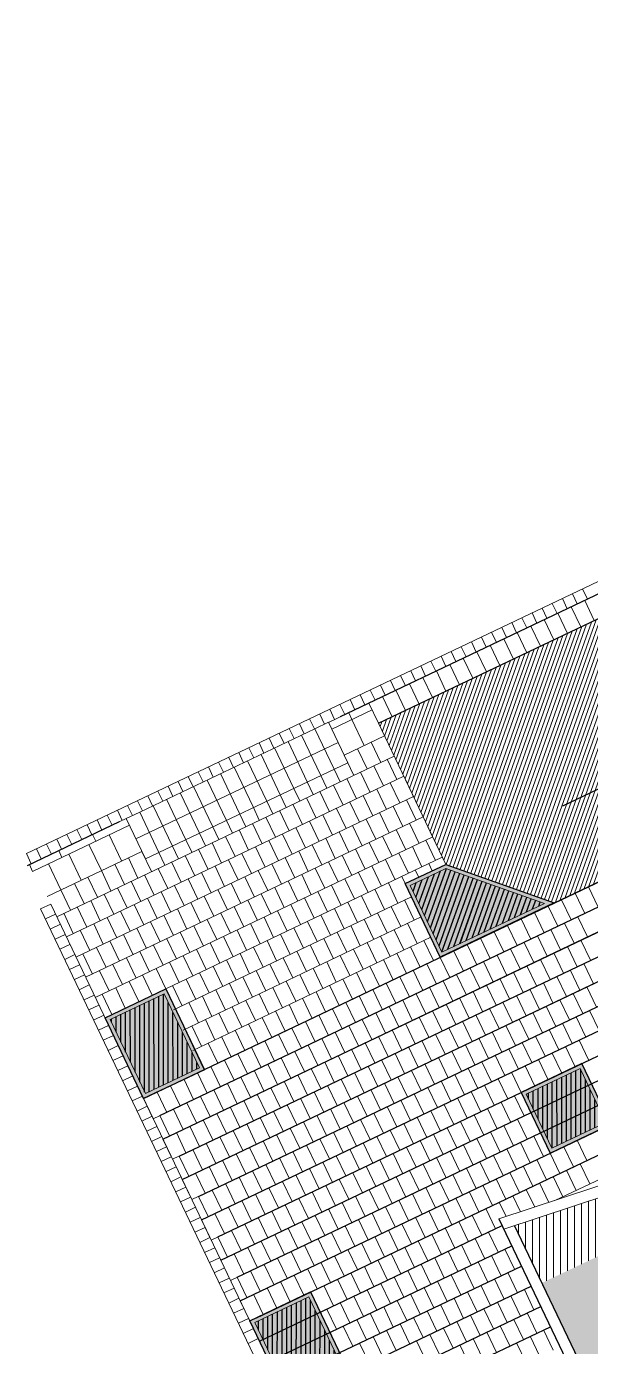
# Model space of a CAD drawing. Header units: metres. Extents: x 679599 to 680028, y 2748524 to 2748840.
# Drawn here: x 679599.3 to 679614.41, y 2748655.3 to 2748690.66 of the extents above; entities that cross this region are included whole.
import ezdxf

# ---------------------------------------------------------------- set-up
doc = ezdxf.new("R2010")
doc.units = ezdxf.units.M
doc.header["$LTSCALE"] = 5
doc.layers.add('00-AUX', color=2, linetype='Continuous', plot=False)
doc.layers.add('00-AUX Tree Pit', color=2, linetype='Continuous', plot=False)
for name, color, linetype, lineweight, plot in [('02-L-B-Barrier Curb', 210, 'Continuous', 5, False), ('02-L-B-Channel', 140, 'Continuous', 5, False), ('02-L-B-Curb', 11, 'Continuous', 5, False)]:
    doc.layers.add(name, color=color, linetype=linetype, lineweight=lineweight, plot=plot)
for name, color, linetype, lineweight in [('02-L-B-Flat Bar', 181, 'Continuous', 5), ('02-L-Joints-B-Barrier Curb', 5, 'Continuous', 5), ('04-BK-Tree Pit', 6, 'Continuous', 5)]:
    doc.layers.add(name, color=color, linetype=linetype, lineweight=lineweight)
for name, color, linetype, lineweight, true_color in [('02-L-Joints-Paviment_07_Precast Concrete Blocks 60X40', 7, 'Continuous', 5, 0x999999), ('03-TR-Pavement_01_Compacted Ground', 7, 'Continuous', 5, 0x5a4f30), ('03-TR-Pavement_06_Concrete Slab in situ', 7, 'Continuous', 9, 0xf7f7f7), ('03-TR-Pavement_07_Precast Concrete Blocks 20X10', 7, 'Continuous', 5, 0x999999), ('03-TR-Pavement_07_Precast Concrete Blocks 60X40', 7, 'Continuous', 5, 0x999999)]:
    doc.layers.add(name, color=color, linetype=linetype, lineweight=lineweight, true_color=true_color)
doc.layers.add('03-TR-Tree Pit_Green', color=46, linetype='Continuous')
doc.layers.add('03-TR-Tree Pit_White', color=7, linetype='Continuous', true_color=0xfcfcfc)

# ---------------------------------------------------------------- blocks, each defined once
blk = doc.blocks.new('*U5')
at = {"layer": '02-L-B-Channel'}
blk.add_lwpolyline([(0, 0), (0, -0.3)], dxfattribs=at)
blk = doc.blocks.new('*U6')
at = {"layer": '02-L-B-Channel', "color": 0, "linetype": 'ByBlock', "lineweight": -2, "transparency": 16777216, "rotation": 25.44812428929673}
for p in [(679613.929, 2748675.465), (679614.2, 2748675.594), (679613.387, 2748675.208), (679613.658, 2748675.336), (679612.575, 2748674.821), (679612.846, 2748674.95), (679613.117, 2748675.079), (679611.762, 2748674.434), (679612.033, 2748674.563), (679612.304, 2748674.692), (679610.949, 2748674.047), (679611.22, 2748674.176), (679611.491, 2748674.305), (679610.408, 2748673.79), (679610.679, 2748673.918), (679609.595, 2748673.403), (679609.866, 2748673.532), (679610.137, 2748673.661), (679608.782, 2748673.016), (679609.053, 2748673.145), (679609.324, 2748673.274), (679607.97, 2748672.629), (679608.24, 2748672.758), (679608.511, 2748672.887), (679607.428, 2748672.372), (679607.699, 2748672.5), (679606.615, 2748671.985), (679606.886, 2748672.114), (679607.157, 2748672.243), (679605.802, 2748671.598), (679606.073, 2748671.727), (679606.344, 2748671.856), (679604.99, 2748671.211), (679605.261, 2748671.34), (679605.532, 2748671.469), (679604.448, 2748670.954), (679604.719, 2748671.082), (679603.635, 2748670.567), (679603.906, 2748670.696), (679604.177, 2748670.825), (679602.823, 2748670.18), (679603.094, 2748670.309), (679603.364, 2748670.438), (679602.281, 2748669.922), (679602.552, 2748670.051), (679601.468, 2748669.536), (679601.739, 2748669.664), (679602.01, 2748669.793), (679600.655, 2748669.149), (679600.926, 2748669.278), (679601.197, 2748669.407), (679599.843, 2748668.762), (679600.114, 2748668.891), (679600.385, 2748669.02), (679599.301, 2748668.504), (679599.572, 2748668.633)]:
    blk.add_blockref('*U5', p, dxfattribs=at)
blk = doc.blocks.new('*U19')
at = {"layer": '02-L-B-Channel'}
blk.add_lwpolyline([(0, 0), (0.001, 0.3)], dxfattribs=at)
blk = doc.blocks.new('*U20')
at = {"layer": '02-L-B-Curb', "color": 0, "linetype": 'ByBlock', "lineweight": -2, "transparency": 16777216, "rotation": 295.526997418791}
for p in [(679599.68, 2748667.024), (679599.81, 2748666.753), (679599.939, 2748666.482), (679600.068, 2748666.211), (679600.197, 2748665.941), (679600.327, 2748665.67), (679600.456, 2748665.399), (679600.585, 2748665.129), (679600.715, 2748664.858), (679600.844, 2748664.587), (679600.973, 2748664.316), (679601.102, 2748664.046), (679601.232, 2748663.775), (679601.361, 2748663.504), (679601.49, 2748663.234), (679601.619, 2748662.963), (679601.749, 2748662.692), (679601.878, 2748662.421), (679602.007, 2748662.151), (679602.137, 2748661.88), (679602.266, 2748661.609), (679602.395, 2748661.339), (679602.524, 2748661.068), (679602.654, 2748660.797), (679602.783, 2748660.526), (679602.912, 2748660.256), (679603.042, 2748659.985), (679603.171, 2748659.714), (679603.3, 2748659.444), (679603.429, 2748659.173), (679603.559, 2748658.902), (679603.688, 2748658.631), (679603.817, 2748658.361), (679603.947, 2748658.09), (679604.076, 2748657.819), (679604.205, 2748657.549), (679604.334, 2748657.278), (679604.464, 2748657.007), (679604.593, 2748656.736), (679604.722, 2748656.466), (679604.851, 2748656.195), (679604.981, 2748655.924), (679605.11, 2748655.654), (679605.239, 2748655.383)]:
    blk.add_blockref('*U19', p, dxfattribs=at)
blk = doc.blocks.new('Escocell Quadrat')
at = {"layer": '03-TR-Tree Pit_Green'}
h = blk.add_hatch(dxfattribs=at)
h.set_pattern_fill('ANSI31', color=256, scale=0.04, angle=19.5514)
h.set_pattern_definition([(64.551379247, (-1794786.01457, -2189831.7944), (-0.114677314033, 0.0545720958565), [])])
h.paths.add_polyline_path([(-1.159, 0.359), (-2.759, 0.359), (-2.759, -1.241), (-1.159, -1.241)])
at = {"layer": '03-TR-Tree Pit_White'}
h = blk.add_hatch(color=256, dxfattribs=at)
h.dxf.hatch_style = 1
h.paths.add_polyline_path([(-2.859, 0.459), (-1.059, 0.459), (-1.059, -1.341), (-2.859, -1.341)])
at = {"ltscale": 0.3}
blk.add_lwpolyline([(-2.759, -1.241), (-1.159, -1.241), (-1.159, 0.359), (-2.759, 0.359)], close=True, dxfattribs=at)
at = {"layer": '02-L-B-Curb', "ltscale": 0.3}
blk.add_lwpolyline([(-2.859, -1.341), (-1.059, -1.341), (-1.059, 0.459), (-2.859, 0.459)], close=True, dxfattribs=at)
blk = doc.blocks.new('ALCORQUE RECTANGULAR')
at = {"layer": '03-TR-Tree Pit_Green', "ltscale": 0.3}
h = blk.add_hatch(dxfattribs=at)
h.set_pattern_fill('ANSI31', color=256, scale=0.04, angle=-45)
h.set_pattern_definition([(360, (-2068898.16958, 3428624.0145), (3e-17, 0.127), [])])
h.paths.add_polyline_path([(679903.391, 2748647.421), (679902.702, 2748648.869), (679904.689, 2748649.814), (679905.377, 2748648.367)])
at = {"layer": '03-TR-Tree Pit_White'}
h = blk.add_hatch(color=256, dxfattribs=at)
h.dxf.hatch_style = 1
h.paths.add_polyline_path([(679903.344, 2748647.288), (679902.569, 2748648.916), (679904.736, 2748649.947), (679905.511, 2748648.319)])
at = {"layer": '02-L-B-Curb'}
blk.add_lwpolyline([(679903.344, 2748647.288), (679902.569, 2748648.916), (679904.736, 2748649.947), (679905.511, 2748648.319)], close=True, dxfattribs=at)
at = {"layer": '02-L-B-Curb', "color": 6}
blk.add_lwpolyline([(679903.391, 2748647.421), (679902.702, 2748648.868), (679904.689, 2748649.814), (679905.378, 2748648.366)], close=True, dxfattribs=at)
blk = doc.blocks.new('Tree Pit Ford')
at = {"layer": '03-TR-Tree Pit_Green', "ltscale": 0.3}
h = blk.add_hatch(dxfattribs=at)
h.set_pattern_fill('ANSI31', color=256, scale=0.04)
h.paths.add_polyline_path([(-0.045, 1.149), (1.934, -0.83), (-1.104, -0.83), (-1.104, 1.149)])
at = {"layer": '03-TR-Tree Pit_White'}
h = blk.add_hatch(color=256, dxfattribs=at)
h.dxf.hatch_style = 1
h.paths.add_polyline_path([(-0.004, 1.249), (2.175, -0.93), (-1.204, -0.93), (-1.204, 1.249)])
at = {"layer": '02-L-B-Curb'}
blk.add_lwpolyline([(-0.004, 1.249), (2.175, -0.93), (-1.204, -0.93), (-1.204, 1.249)], close=True, dxfattribs=at)
at = {"layer": '02-L-B-Curb', "color": 6}
blk.add_lwpolyline([(-0.045, 1.149), (1.934, -0.83), (-1.104, -0.83), (-1.104, 1.149)], close=True, dxfattribs=at)
blk = doc.blocks.new('*U41')
at = {"layer": '02-L-Joints-Paviment_07_Precast Concrete Blocks 60X40'}
blk.add_lwpolyline([(0, 0), (0, 0.599)], dxfattribs=at)
blk = doc.blocks.new('*U42')
at = {"layer": '02-L-Joints-Paviment_07_Precast Concrete Blocks 60X40', "color": 0, "linetype": 'ByBlock', "lineweight": -2, "transparency": 16777216, "rotation": 25.44810013302484}
for p in [(679614.152, 2748674.575), (679614.513, 2748674.747), (679613.43, 2748674.231), (679613.791, 2748674.403), (679612.707, 2748673.887), (679613.068, 2748674.059), (679611.985, 2748673.543), (679612.346, 2748673.715), (679611.262, 2748673.2), (679611.624, 2748673.372), (679610.54, 2748672.856), (679610.901, 2748673.028), (679609.818, 2748672.512), (679610.179, 2748672.684), (679609.095, 2748672.168), (679609.457, 2748672.34), (679608.734, 2748671.997)]:
    blk.add_blockref('*U41', p, dxfattribs=at)

msp = doc.modelspace()

# ---------------------------------------------------------------- hatches: boundary and pattern name
at = {"layer": '03-TR-Pavement_01_Compacted Ground', "linetype": 'Continuous'}
h = msp.add_hatch(dxfattribs=at)
h.set_pattern_fill('ANSI31', color=256, scale=0.059, angle=45)
h.set_pattern_definition([(90, (652974.11672, 2717198.73223), (-0.187325, 0), [])])
h.paths.add_polyline_path([(679627.965, 2748648.126), (679619.306, 2748644.028), (679624.438, 2748633.281), (679643.219, 2748642.218), (679635.325, 2748666.118), (679612.376, 2748658.539), (679613.109, 2748657.004), (679621.777, 2748661.129)])
h.paths.add_polyline_path([(679643.184, 2748627.108), (679645.247, 2748622.773), (679640.913, 2748620.711), (679638.85, 2748625.045)])
h.paths.add_polyline_path([(679649.344, 2748581.128), (679662.013, 2748585.317), (679645.021, 2748636.762), (679626.168, 2748629.658)])
at = {"layer": '03-TR-Pavement_06_Concrete Slab in situ', "linetype": 'Continuous'}
h = msp.add_hatch(color=256, dxfattribs=at)
h.dxf.hatch_style = 1
h.paths.add_polyline_path([(679621.777, 2748661.129), (679613.109, 2748657.004), (679619.306, 2748644.028), (679627.965, 2748648.126)])
at = {"layer": '03-TR-Pavement_07_Precast Concrete Blocks 20X10'}
h = msp.add_hatch(dxfattribs=at)
h.set_pattern_fill('ANSI31', color=256, scale=0.0315, angle=25.5)
h.set_pattern_definition([(70.5, (0, 0), (-0.094275932128, 0.033384858509), [])])
h.paths.add_polyline_path([(679608.734, 2748671.996), (679610.533, 2748668.217), (679613.436, 2748667.186), (679617.336, 2748669.041), (679618.34, 2748671.868), (679621.167, 2748670.864), (679625.012, 2748672.694), (679626.016, 2748675.521), (679628.843, 2748674.517), (679632.688, 2748676.347), (679633.692, 2748679.174), (679636.52, 2748678.17), (679640.357, 2748679.996), (679641.368, 2748682.826), (679644.195, 2748681.823), (679648.039, 2748683.652), (679649.01, 2748686.385), (679649.043, 2748686.478), (679651.87, 2748685.474), (679655.715, 2748687.304), (679656.718, 2748690.131), (679659.546, 2748689.127), (679663.39, 2748690.957), (679664.394, 2748693.783), (679667.221, 2748692.78), (679671.065, 2748694.609), (679672.035, 2748697.341), (679674.896, 2748696.432), (679678.74, 2748698.261), (679679.745, 2748701.088), (679682.572, 2748700.084), (679686.415, 2748701.913), (679687.445, 2748704.817), (679685.646, 2748708.596)])

# ---------------------------------------------------------------- linework, layer by layer
at = {"layer": '00-AUX'}
for points in [[(679686.263, 2748709.554), (679607.708, 2748672.171)], [(679613.667, 2748669.787), (679687.351, 2748704.85)], [(679608.734, 2748671.997), (679667.374, 2748699.901)], [(679602.439, 2748661.942), (679670.113, 2748694.146)], [(679602.878, 2748661.487), (679670.371, 2748693.604)], [(679602.956, 2748660.859), (679670.63, 2748693.063)], [(679603.396, 2748660.404), (679670.889, 2748692.521)], [(679603.474, 2748659.776), (679671.147, 2748691.98)], [(679603.913, 2748659.321), (679671.406, 2748691.438)], [(679603.991, 2748658.694), (679671.664, 2748690.897)], [(679604.43, 2748658.238), (679671.923, 2748690.356)], [(679604.508, 2748657.611), (679672.181, 2748689.814)], [(679604.947, 2748657.155), (679672.378, 2748689.243)], [(679605.025, 2748656.528), (679672.567, 2748688.669)], [(679605.464, 2748656.072), (679672.757, 2748688.095)], [(679601.784, 2748669.353), (679599.319, 2748668.18)], [(679605.542, 2748655.445), (679612.044, 2748658.539)], [(679605.981, 2748654.99), (679612.302, 2748657.997)], [(679606.059, 2748654.362), (679612.561, 2748657.456)], [(679606.498, 2748653.907), (679612.819, 2748656.915)], [(679606.576, 2748653.279), (679613.078, 2748656.373)], [(679607.015, 2748652.824), (679613.336, 2748655.832)]]:
    msp.add_lwpolyline(points, dxfattribs=at)
at = {"layer": '00-AUX', "ltscale": 0.3}
for points in [[(679635.325, 2748666.118), (679643.219, 2748642.218), (679624.438, 2748633.281), (679612.376, 2748658.539)], [(679611.958, 2748658.717), (679624.296, 2748632.881)]]:
    msp.add_lwpolyline(points, dxfattribs=at)
at = {"layer": '00-AUX Tree Pit', "ltscale": 0.3}
for points in [[(679610.533, 2748668.217), (679613.436, 2748667.186), (679610.385, 2748665.734), (679609.449, 2748667.702)], [(679610.533, 2748668.217), (679613.436, 2748667.186), (679610.385, 2748665.734), (679609.449, 2748667.701)], [(679613.33, 2748660.48), (679614.955, 2748661.253), (679614.182, 2748662.879), (679612.557, 2748662.105)]]:
    msp.add_lwpolyline(points, close=True, dxfattribs=at)
at = {"layer": '00-AUX Tree Pit'}
for points in [[(679604.068, 2748662.717), (679602.439, 2748661.942), (679601.408, 2748664.109), (679603.036, 2748664.884)], [(679607.946, 2748654.596), (679606.318, 2748653.821), (679605.286, 2748655.988), (679606.915, 2748656.763)]]:
    msp.add_lwpolyline(points, close=True, dxfattribs=at)
at = {"layer": '02-L-B-Barrier Curb'}
for points in [[(679607.393, 2748672.021), (679608.476, 2748672.538)], [(679607.479, 2748671.841), (679608.562, 2748672.358)], [(679601.974, 2748669.444), (679599.38, 2748668.21)], [(679602.06, 2748669.264), (679599.466, 2748668.029)]]:
    msp.add_lwpolyline(points, dxfattribs=at)
at = {"layer": '02-L-B-Channel'}
for points in [[(679958.866, 2748839.608), (679599.301, 2748668.504)], [(679667.589, 2748524.823), (679599.68, 2748667.024)], [(679599.951, 2748667.152), (679667.864, 2748524.936)], [(679635.326, 2748666.118), (679612.089, 2748658.444), (679611.958, 2748658.717), (679635.231, 2748666.403), (679635.325, 2748666.118)]]:
    msp.add_lwpolyline(points, dxfattribs=at)
at = {"layer": '02-L-B-Curb', "ltscale": 0.3}
for points in [[(679612.376, 2748658.539), (679624.438, 2748633.281)], [(679612.089, 2748658.444), (679624.167, 2748633.152)]]:
    msp.add_lwpolyline(points, dxfattribs=at)
at = {"layer": '02-L-B-Flat Bar'}
for points in [[(679613.436, 2748667.186), (679686.413, 2748701.912)], [(679608.734, 2748671.996), (679610.532, 2748668.217)]]:
    msp.add_lwpolyline(points, dxfattribs=at)
at = {"layer": '02-L-Joints-B-Barrier Curb'}
for points in [[(679608.02, 2748672.1), (679607.934, 2748672.28)], [(679601.974, 2748669.444), (679602.06, 2748669.264)], [(679601.071, 2748669.015), (679601.157, 2748668.834)], [(679600.168, 2748668.585), (679600.254, 2748668.404)], [(679599.468, 2748668.026), (679599.38, 2748668.209)]]:
    msp.add_lwpolyline(points, dxfattribs=at)
at = {"layer": '02-L-Joints-Paviment_07_Precast Concrete Blocks 60X40'}
for p, q in [((679608.734, 2748671.996), (679667.374, 2748699.901)), ((679607.392, 2748672.022), (679607.908, 2748670.939)), ((679608.353, 2748671.401), (679608.02, 2748672.1)), ((679602.336, 2748669.616), (679607.031, 2748671.85)), ((679608.172, 2748671.315), (679608.43, 2748670.773)), ((679608.533, 2748671.487), (679608.791, 2748670.945)), ((679607.908, 2748670.939), (679602.49, 2748668.361)), ((679607.811, 2748671.143), (679608.069, 2748670.601)), ((679608.608, 2748670.858), (679608.866, 2748670.316)), ((679608.969, 2748671.03), (679609.227, 2748670.488)), ((679607.185, 2748670.595), (679607.346, 2748670.257)), ((679607.547, 2748670.767), (679607.707, 2748670.429)), ((679607.885, 2748670.514), (679608.143, 2748669.972)), ((679608.247, 2748670.686), (679608.505, 2748670.144)), ((679609.41, 2748670.575), (679609.668, 2748670.033)), ((679606.463, 2748670.251), (679606.624, 2748669.914)), ((679606.824, 2748670.423), (679606.985, 2748670.085)), ((679607.163, 2748670.17), (679607.421, 2748669.628)), ((679607.524, 2748670.342), (679607.782, 2748669.8)), ((679608.688, 2748670.231), (679608.945, 2748669.689)), ((679609.049, 2748670.403), (679609.307, 2748669.861)), ((679605.741, 2748669.907), (679605.901, 2748669.57)), ((679606.102, 2748670.079), (679606.263, 2748669.742)), ((679606.441, 2748669.826), (679606.699, 2748669.285)), ((679606.802, 2748669.998), (679607.06, 2748669.457)), ((679607.965, 2748669.887), (679608.223, 2748669.346)), ((679608.326, 2748670.059), (679608.584, 2748669.518)), ((679609.485, 2748669.946), (679609.743, 2748669.404)), ((679602.49, 2748668.361), (679601.974, 2748669.444)), ((679605.018, 2748669.564), (679605.179, 2748669.226)), ((679605.38, 2748669.736), (679605.54, 2748669.398)), ((679605.718, 2748669.483), (679605.976, 2748668.941)), ((679606.08, 2748669.655), (679606.337, 2748669.113)), ((679607.243, 2748669.544), (679607.501, 2748669.002)), ((679607.604, 2748669.716), (679607.862, 2748669.174)), ((679608.762, 2748669.602), (679609.02, 2748669.061)), ((679609.124, 2748669.774), (679609.381, 2748669.232)), ((679609.926, 2748669.491), (679610.183, 2748668.95)), ((679604.296, 2748669.22), (679604.457, 2748668.882)), ((679604.657, 2748669.392), (679604.818, 2748669.054)), ((679604.996, 2748669.139), (679605.254, 2748668.597)), ((679605.357, 2748669.311), (679605.615, 2748668.769)), ((679606.52, 2748669.2), (679606.778, 2748668.658)), ((679606.882, 2748669.372), (679607.139, 2748668.83)), ((679608.04, 2748669.259), (679608.298, 2748668.717)), ((679608.401, 2748669.43), (679608.659, 2748668.889)), ((679609.203, 2748669.148), (679609.461, 2748668.606)), ((679609.564, 2748669.32), (679609.822, 2748668.778)), ((679601.309, 2748668.049), (679600.976, 2748668.748)), ((679601.851, 2748668.307), (679601.518, 2748669.006)), ((679603.574, 2748668.876), (679603.734, 2748668.539)), ((679603.935, 2748669.048), (679604.095, 2748668.71)), ((679604.274, 2748668.795), (679604.531, 2748668.253)), ((679604.635, 2748668.967), (679604.893, 2748668.425)), ((679605.798, 2748668.856), (679606.056, 2748668.314)), ((679606.159, 2748669.028), (679606.417, 2748668.486)), ((679606.956, 2748668.743), (679607.214, 2748668.201)), ((679607.318, 2748668.915), (679607.575, 2748668.373)), ((679607.679, 2748669.087), (679607.937, 2748668.545)), ((679608.481, 2748668.804), (679608.739, 2748668.262)), ((679608.842, 2748668.976), (679609.1, 2748668.434)), ((679610, 2748668.862), (679610.258, 2748668.321)), ((679600.767, 2748667.791), (679600.435, 2748668.49)), ((679602.032, 2748668.393), (679602.289, 2748667.851)), ((679602.393, 2748668.565), (679602.651, 2748668.023)), ((679602.851, 2748668.532), (679603.012, 2748668.195)), ((679603.212, 2748668.704), (679603.373, 2748668.367)), ((679603.551, 2748668.451), (679603.809, 2748667.91)), ((679603.912, 2748668.623), (679604.17, 2748668.082)), ((679605.076, 2748668.512), (679605.333, 2748667.971)), ((679605.437, 2748668.684), (679605.695, 2748668.143)), ((679606.234, 2748668.399), (679606.492, 2748667.857)), ((679606.595, 2748668.571), (679606.853, 2748668.029)), ((679607.758, 2748668.46), (679608.016, 2748667.918)), ((679608.12, 2748668.632), (679608.377, 2748668.09)), ((679609.278, 2748668.519), (679609.536, 2748667.977)), ((679609.639, 2748668.691), (679609.897, 2748668.149)), ((679610.441, 2748668.408), (679610.532, 2748668.217)), ((679600.225, 2748667.533), (679599.893, 2748668.232)), ((679601.309, 2748668.049), (679601.567, 2748667.507)), ((679601.67, 2748668.221), (679601.928, 2748667.679)), ((679602.829, 2748668.108), (679603.087, 2748667.566)), ((679603.19, 2748668.28), (679603.448, 2748667.738)), ((679604.353, 2748668.169), (679604.611, 2748667.627)), ((679604.714, 2748668.341), (679604.972, 2748667.799)), ((679605.512, 2748668.055), (679605.769, 2748667.514)), ((679605.873, 2748668.227), (679606.131, 2748667.686)), ((679607.036, 2748668.116), (679607.294, 2748667.575)), ((679607.397, 2748668.288), (679607.655, 2748667.746)), ((679608.556, 2748668.175), (679608.813, 2748667.633)), ((679608.917, 2748668.347), (679609.175, 2748667.805)), ((679609.719, 2748668.064), (679609.81, 2748667.873)), ((679610.08, 2748668.236), (679610.171, 2748668.045)), ((679600.587, 2748667.705), (679600.845, 2748667.164)), ((679600.948, 2748667.877), (679601.206, 2748667.335)), ((679602.106, 2748667.764), (679602.364, 2748667.222)), ((679602.468, 2748667.936), (679602.725, 2748667.394)), ((679603.631, 2748667.825), (679603.889, 2748667.283)), ((679603.992, 2748667.997), (679604.25, 2748667.455)), ((679604.789, 2748667.712), (679605.047, 2748667.17)), ((679605.15, 2748667.884), (679605.408, 2748667.342)), ((679606.314, 2748667.773), (679606.571, 2748667.231)), ((679606.675, 2748667.944), (679606.933, 2748667.403)), ((679607.833, 2748667.831), (679608.091, 2748667.289)), ((679608.194, 2748668.003), (679608.452, 2748667.461)), ((679608.996, 2748667.72), (679609.254, 2748667.179)), ((679609.358, 2748667.892), (679609.615, 2748667.35)), ((679600.226, 2748667.533), (679600.484, 2748666.992)), ((679601.384, 2748667.42), (679601.642, 2748666.878)), ((679601.745, 2748667.592), (679602.003, 2748667.05)), ((679602.908, 2748667.481), (679603.166, 2748666.939)), ((679603.27, 2748667.653), (679603.527, 2748667.111)), ((679604.067, 2748667.368), (679604.325, 2748666.826)), ((679604.428, 2748667.54), (679604.686, 2748666.998)), ((679605.591, 2748667.429), (679605.849, 2748666.887)), ((679605.952, 2748667.601), (679606.21, 2748667.059)), ((679607.111, 2748667.487), (679607.369, 2748666.946)), ((679607.472, 2748667.659), (679607.73, 2748667.118)), ((679608.274, 2748667.377), (679608.532, 2748666.835)), ((679608.635, 2748667.548), (679608.893, 2748667.007)), ((679600.662, 2748667.076), (679600.92, 2748666.535)), ((679601.023, 2748667.248), (679601.281, 2748666.707)), ((679602.186, 2748667.137), (679602.444, 2748666.596)), ((679602.547, 2748667.309), (679602.805, 2748666.767)), ((679603.344, 2748667.024), (679603.602, 2748666.482)), ((679603.706, 2748667.196), (679603.963, 2748666.654)), ((679604.869, 2748667.085), (679605.127, 2748666.543)), ((679605.23, 2748667.257), (679605.488, 2748666.715)), ((679606.027, 2748666.972), (679606.285, 2748666.43)), ((679606.388, 2748667.144), (679606.646, 2748666.602)), ((679606.75, 2748667.316), (679607.007, 2748666.774)), ((679607.552, 2748667.033), (679607.809, 2748666.491)), ((679607.913, 2748667.205), (679608.171, 2748666.663)), ((679609.071, 2748667.091), (679609.329, 2748666.55)), ((679609.432, 2748667.263), (679609.69, 2748666.722)), ((679600.301, 2748666.905), (679600.558, 2748666.363)), ((679601.103, 2748666.622), (679601.36, 2748666.08)), ((679601.464, 2748666.794), (679601.722, 2748666.252)), ((679601.825, 2748666.966), (679602.083, 2748666.424)), ((679602.622, 2748666.68), (679602.88, 2748666.139)), ((679602.983, 2748666.852), (679603.241, 2748666.31)), ((679604.147, 2748666.741), (679604.404, 2748666.2)), ((679604.508, 2748666.913), (679604.766, 2748666.371)), ((679605.305, 2748666.628), (679605.563, 2748666.086)), ((679605.666, 2748666.8), (679605.924, 2748666.258)), ((679606.829, 2748666.689), (679607.087, 2748666.147)), ((679607.19, 2748666.861), (679607.448, 2748666.319)), ((679608.349, 2748666.748), (679608.607, 2748666.206)), ((679608.71, 2748666.92), (679608.968, 2748666.378)), ((679609.512, 2748666.637), (679609.77, 2748666.095)), ((679600.741, 2748666.45), (679600.999, 2748665.908)), ((679601.9, 2748666.337), (679602.158, 2748665.795)), ((679602.261, 2748666.509), (679602.519, 2748665.967)), ((679603.424, 2748666.398), (679603.682, 2748665.856)), ((679603.785, 2748666.569), (679604.043, 2748666.028)), ((679604.582, 2748666.284), (679604.84, 2748665.743)), ((679604.944, 2748666.456), (679605.201, 2748665.914)), ((679606.107, 2748666.345), (679606.365, 2748665.803)), ((679606.468, 2748666.517), (679606.726, 2748665.975)), ((679607.626, 2748666.404), (679607.884, 2748665.862)), ((679607.988, 2748666.576), (679608.245, 2748666.034)), ((679608.79, 2748666.293), (679609.047, 2748665.751)), ((679609.151, 2748666.465), (679609.409, 2748665.923)), ((679601.177, 2748665.993), (679601.435, 2748665.451)), ((679601.539, 2748666.165), (679601.796, 2748665.623)), ((679602.702, 2748666.054), (679602.96, 2748665.512)), ((679603.063, 2748666.226), (679603.321, 2748665.684)), ((679603.86, 2748665.941), (679604.118, 2748665.399)), ((679604.221, 2748666.112), (679604.479, 2748665.571)), ((679605.385, 2748666.002), (679605.642, 2748665.46)), ((679605.746, 2748666.173), (679606.004, 2748665.632)), ((679606.904, 2748666.06), (679607.162, 2748665.518)), ((679607.265, 2748666.232), (679607.523, 2748665.69)), ((679608.067, 2748665.949), (679608.325, 2748665.407)), ((679608.428, 2748666.121), (679608.686, 2748665.579)), ((679609.587, 2748666.008), (679609.845, 2748665.466)), ((679609.948, 2748666.18), (679610.206, 2748665.638)), ((679600.816, 2748665.821), (679601.074, 2748665.279)), ((679601.979, 2748665.71), (679602.237, 2748665.168)), ((679602.341, 2748665.882), (679602.598, 2748665.34)), ((679603.138, 2748665.597), (679603.396, 2748665.055)), ((679603.499, 2748665.769), (679603.757, 2748665.227)), ((679604.662, 2748665.658), (679604.92, 2748665.116)), ((679605.023, 2748665.83), (679605.281, 2748665.288)), ((679606.182, 2748665.716), (679606.44, 2748665.175)), ((679606.543, 2748665.888), (679606.801, 2748665.346)), ((679607.345, 2748665.605), (679607.603, 2748665.064)), ((679607.706, 2748665.777), (679607.964, 2748665.236)), ((679608.864, 2748665.664), (679609.122, 2748665.122)), ((679609.226, 2748665.836), (679609.483, 2748665.294)), ((679601.257, 2748665.366), (679601.515, 2748664.825)), ((679601.618, 2748665.538), (679601.876, 2748664.996)), ((679602.415, 2748665.253), (679602.673, 2748664.711)), ((679602.777, 2748665.425), (679603.034, 2748664.883)), ((679603.94, 2748665.314), (679604.198, 2748664.772)), ((679604.301, 2748665.486), (679604.559, 2748664.944)), ((679605.098, 2748665.201), (679605.356, 2748664.659)), ((679605.459, 2748665.373), (679605.717, 2748664.831)), ((679605.82, 2748665.545), (679606.078, 2748665.003)), ((679606.623, 2748665.262), (679606.88, 2748664.72)), ((679606.984, 2748665.434), (679607.242, 2748664.892)), ((679608.142, 2748665.32), (679608.4, 2748664.779)), ((679608.503, 2748665.492), (679608.761, 2748664.95)), ((679601.693, 2748664.909), (679601.951, 2748664.368)), ((679602.054, 2748665.081), (679602.312, 2748664.539)), ((679603.217, 2748664.97), (679603.475, 2748664.428)), ((679603.579, 2748665.142), (679603.836, 2748664.6)), ((679604.376, 2748664.857), (679604.634, 2748664.315)), ((679604.737, 2748665.029), (679604.995, 2748664.487)), ((679605.9, 2748664.918), (679606.158, 2748664.376)), ((679606.261, 2748665.09), (679606.519, 2748664.548)), ((679607.42, 2748664.977), (679607.678, 2748664.435)), ((679607.781, 2748665.148), (679608.039, 2748664.607)), ((679601.332, 2748664.737), (679601.59, 2748664.196)), ((679603.653, 2748664.513), (679603.911, 2748663.971)), ((679604.015, 2748664.685), (679604.272, 2748664.143)), ((679605.178, 2748664.574), (679605.436, 2748664.032)), ((679605.539, 2748664.746), (679605.797, 2748664.204)), ((679606.697, 2748664.633), (679606.955, 2748664.091)), ((679607.059, 2748664.805), (679607.316, 2748664.263)), ((679603.292, 2748664.341), (679603.55, 2748663.8)), ((679604.455, 2748664.23), (679604.713, 2748663.689)), ((679604.817, 2748664.402), (679605.074, 2748663.861)), ((679605.975, 2748664.289), (679606.233, 2748663.747)), ((679606.336, 2748664.461), (679606.594, 2748663.919)), ((679603.733, 2748663.887), (679603.991, 2748663.345)), ((679604.094, 2748664.059), (679604.352, 2748663.517)), ((679605.253, 2748663.945), (679605.51, 2748663.404)), ((679605.614, 2748664.117), (679605.872, 2748663.575)), ((679604.53, 2748663.602), (679604.788, 2748663.06)), ((679604.891, 2748663.773), (679605.149, 2748663.232)), ((679603.808, 2748663.258), (679604.066, 2748662.716)), ((679604.169, 2748663.43), (679604.427, 2748662.888))]:
    msp.add_line(p, q, dxfattribs=at)
for points in [[(679607.031, 2748671.85), (679607.392, 2748672.022)], [(679607.185, 2748670.595), (679606.67, 2748671.679)], [(679607.547, 2748670.767), (679607.031, 2748671.85)], [(679602.232, 2748668.902), (679607.65, 2748671.481)], [(679606.463, 2748670.251), (679605.947, 2748671.335)], [(679606.824, 2748670.423), (679606.309, 2748671.507)], [(679605.741, 2748669.907), (679605.225, 2748670.991)], [(679606.102, 2748670.079), (679605.586, 2748671.163)], [(679605.018, 2748669.564), (679604.503, 2748670.647)], [(679605.38, 2748669.736), (679604.864, 2748670.819)], [(679604.296, 2748669.22), (679603.78, 2748670.304)], [(679604.657, 2748669.392), (679604.142, 2748670.475)], [(679603.574, 2748668.876), (679603.058, 2748669.96)], [(679603.935, 2748669.048), (679603.419, 2748670.132)], [(679601.974, 2748669.444), (679602.336, 2748669.616)], [(679602.851, 2748668.532), (679602.336, 2748669.616)], [(679603.212, 2748668.704), (679602.697, 2748669.788)], [(679613.997, 2748667.442), (679614.256, 2748666.901)], [(679614.359, 2748667.614), (679614.617, 2748667.073)], [(679613.275, 2748667.099), (679613.534, 2748666.557)], [(679613.636, 2748667.27), (679613.895, 2748666.729)], [(679612.553, 2748666.755), (679612.811, 2748666.213)], [(679612.914, 2748666.927), (679613.172, 2748666.385)], [(679613.714, 2748666.643), (679613.973, 2748666.102)], [(679614.075, 2748666.815), (679614.334, 2748666.273)], [(679611.83, 2748666.411), (679612.089, 2748665.87)], [(679612.191, 2748666.583), (679612.45, 2748666.041)], [(679612.992, 2748666.299), (679613.25, 2748665.758)], [(679613.353, 2748666.471), (679613.612, 2748665.93)], [(679611.108, 2748666.067), (679611.366, 2748665.526)], [(679611.469, 2748666.239), (679611.728, 2748665.698)], [(679612.269, 2748665.956), (679612.528, 2748665.414)], [(679612.631, 2748666.127), (679612.889, 2748665.586)], [(679613.792, 2748666.016), (679614.051, 2748665.474)], [(679614.153, 2748666.188), (679614.412, 2748665.646)], [(679610.386, 2748665.724), (679610.644, 2748665.182)], [(679610.747, 2748665.895), (679611.005, 2748665.354)], [(679611.547, 2748665.612), (679611.806, 2748665.07)], [(679611.908, 2748665.784), (679612.167, 2748665.242)], [(679613.07, 2748665.672), (679613.328, 2748665.13)], [(679613.431, 2748665.844), (679613.69, 2748665.302)], [(679614.231, 2748665.56), (679614.49, 2748665.019)], [(679609.302, 2748665.208), (679609.561, 2748664.666)], [(679609.663, 2748665.38), (679609.922, 2748664.838)], [(679610.024, 2748665.552), (679610.283, 2748665.01)], [(679610.825, 2748665.268), (679611.083, 2748664.727)], [(679611.186, 2748665.44), (679611.444, 2748664.898)], [(679612.347, 2748665.328), (679612.606, 2748664.787)], [(679612.709, 2748665.5), (679612.967, 2748664.959)], [(679613.509, 2748665.216), (679613.767, 2748664.675)], [(679613.87, 2748665.388), (679614.129, 2748664.847)], [(679608.58, 2748664.864), (679608.838, 2748664.323)], [(679608.941, 2748665.036), (679609.199, 2748664.495)], [(679610.102, 2748664.924), (679610.361, 2748664.383)], [(679610.463, 2748665.096), (679610.722, 2748664.555)], [(679611.625, 2748664.984), (679611.884, 2748664.443)], [(679611.986, 2748665.156), (679612.245, 2748664.615)], [(679612.787, 2748664.873), (679613.045, 2748664.331)], [(679613.148, 2748665.045), (679613.406, 2748664.503)], [(679614.309, 2748664.933), (679614.568, 2748664.391)], [(679607.857, 2748664.52), (679608.116, 2748663.979)], [(679608.218, 2748664.692), (679608.477, 2748664.151)], [(679609.38, 2748664.581), (679609.638, 2748664.039)], [(679609.741, 2748664.752), (679610, 2748664.211)], [(679610.903, 2748664.641), (679611.161, 2748664.099)], [(679611.264, 2748664.813), (679611.522, 2748664.271)], [(679612.064, 2748664.529), (679612.323, 2748663.987)], [(679612.425, 2748664.701), (679612.684, 2748664.159)], [(679613.587, 2748664.589), (679613.845, 2748664.048)], [(679613.948, 2748664.761), (679614.207, 2748664.219)], [(679607.135, 2748664.177), (679607.393, 2748663.635)], [(679607.496, 2748664.348), (679607.755, 2748663.807)], [(679608.658, 2748664.237), (679608.916, 2748663.695)], [(679609.019, 2748664.409), (679609.277, 2748663.867)], [(679610.18, 2748664.297), (679610.439, 2748663.755)], [(679610.541, 2748664.469), (679610.8, 2748663.927)], [(679611.342, 2748664.185), (679611.6, 2748663.644)], [(679611.703, 2748664.357), (679611.962, 2748663.816)], [(679612.865, 2748664.245), (679613.123, 2748663.704)], [(679613.226, 2748664.417), (679613.484, 2748663.876)], [(679614.387, 2748664.305), (679614.646, 2748663.764)], [(679606.412, 2748663.833), (679606.671, 2748663.291)], [(679606.774, 2748664.005), (679607.032, 2748663.463)], [(679607.935, 2748663.893), (679608.194, 2748663.352)], [(679608.296, 2748664.065), (679608.555, 2748663.523)], [(679609.458, 2748663.953), (679609.716, 2748663.412)], [(679609.819, 2748664.125), (679610.078, 2748663.584)], [(679610.619, 2748663.841), (679610.878, 2748663.3)], [(679610.981, 2748664.013), (679611.239, 2748663.472)], [(679612.142, 2748663.902), (679612.401, 2748663.36)], [(679612.503, 2748664.073), (679612.762, 2748663.532)], [(679613.304, 2748663.79), (679613.562, 2748663.248)], [(679613.665, 2748663.962), (679613.923, 2748663.42)], [(679614.026, 2748664.134), (679614.285, 2748663.592)], [(679605.69, 2748663.489), (679605.949, 2748662.948)], [(679606.051, 2748663.661), (679606.31, 2748663.12)], [(679607.213, 2748663.549), (679607.471, 2748663.008)], [(679607.574, 2748663.721), (679607.833, 2748663.18)], [(679608.374, 2748663.437), (679608.633, 2748662.896)], [(679608.736, 2748663.609), (679608.994, 2748663.068)], [(679609.097, 2748663.781), (679609.355, 2748663.24)], [(679609.897, 2748663.498), (679610.156, 2748662.956)], [(679610.258, 2748663.67), (679610.517, 2748663.128)], [(679611.42, 2748663.558), (679611.678, 2748663.016)], [(679611.781, 2748663.73), (679612.04, 2748663.188)], [(679612.581, 2748663.446), (679612.84, 2748662.905)], [(679612.942, 2748663.618), (679613.201, 2748663.076)], [(679614.104, 2748663.506), (679614.363, 2748662.965)], [(679604.968, 2748663.145), (679605.226, 2748662.604)], [(679605.329, 2748663.317), (679605.587, 2748662.776)], [(679606.49, 2748663.205), (679606.749, 2748662.664)], [(679606.852, 2748663.377), (679607.11, 2748662.836)], [(679607.652, 2748663.094), (679607.91, 2748662.552)], [(679608.013, 2748663.266), (679608.272, 2748662.724)], [(679609.175, 2748663.154), (679609.433, 2748662.612)], [(679609.536, 2748663.326), (679609.794, 2748662.784)], [(679610.697, 2748663.214), (679610.956, 2748662.673)], [(679611.059, 2748663.386), (679611.317, 2748662.844)], [(679611.859, 2748663.102), (679612.117, 2748662.561)], [(679612.22, 2748663.274), (679612.479, 2748662.733)], [(679613.382, 2748663.162), (679613.64, 2748662.621)], [(679613.743, 2748663.334), (679614.001, 2748662.793)], [(679604.245, 2748662.802), (679604.504, 2748662.26)], [(679604.606, 2748662.973), (679604.865, 2748662.432)], [(679605.768, 2748662.862), (679606.027, 2748662.32)], [(679606.129, 2748663.034), (679606.388, 2748662.492)], [(679606.93, 2748662.75), (679607.188, 2748662.209)], [(679607.291, 2748662.922), (679607.549, 2748662.38)], [(679608.452, 2748662.81), (679608.711, 2748662.269)], [(679608.813, 2748662.982), (679609.072, 2748662.441)], [(679609.975, 2748662.87), (679610.234, 2748662.329)], [(679610.336, 2748663.042), (679610.595, 2748662.501)], [(679611.137, 2748662.759), (679611.395, 2748662.217)], [(679611.498, 2748662.93), (679611.756, 2748662.389)], [(679612.659, 2748662.819), (679612.918, 2748662.277)], [(679613.02, 2748662.991), (679613.279, 2748662.449)], [(679603.523, 2748662.458), (679603.781, 2748661.916)], [(679603.884, 2748662.63), (679604.143, 2748662.088)], [(679605.046, 2748662.518), (679605.304, 2748661.977)], [(679605.407, 2748662.69), (679605.665, 2748662.148)], [(679606.207, 2748662.406), (679606.466, 2748661.865)], [(679606.568, 2748662.578), (679606.827, 2748662.037)], [(679607.73, 2748662.466), (679607.988, 2748661.925)], [(679608.091, 2748662.638), (679608.35, 2748662.097)], [(679609.253, 2748662.527), (679609.511, 2748661.985)], [(679609.614, 2748662.698), (679609.872, 2748662.157)], [(679610.414, 2748662.415), (679610.673, 2748661.873)], [(679610.775, 2748662.587), (679611.034, 2748662.045)], [(679611.937, 2748662.475), (679612.195, 2748661.933)], [(679612.298, 2748662.647), (679612.557, 2748662.105)], [(679602.801, 2748662.114), (679603.059, 2748661.573)], [(679603.162, 2748662.286), (679603.42, 2748661.745)], [(679604.323, 2748662.174), (679604.582, 2748661.633)], [(679604.684, 2748662.346), (679604.943, 2748661.805)], [(679605.485, 2748662.062), (679605.743, 2748661.521)], [(679605.846, 2748662.234), (679606.105, 2748661.693)], [(679607.008, 2748662.123), (679607.266, 2748661.581)], [(679607.369, 2748662.294), (679607.627, 2748661.753)], [(679608.53, 2748662.183), (679608.789, 2748661.641)], [(679608.891, 2748662.355), (679609.15, 2748661.813)], [(679609.692, 2748662.071), (679609.95, 2748661.53)], [(679610.053, 2748662.243), (679610.312, 2748661.701)], [(679611.215, 2748662.131), (679611.473, 2748661.59)], [(679611.576, 2748662.303), (679611.834, 2748661.762)], [(679612.376, 2748662.019), (679612.635, 2748661.478)], [(679602.439, 2748661.942), (679602.698, 2748661.401)], [(679603.601, 2748661.83), (679603.859, 2748661.289)], [(679603.962, 2748662.002), (679604.221, 2748661.461)], [(679604.762, 2748661.719), (679605.021, 2748661.177)], [(679605.124, 2748661.891), (679605.382, 2748661.349)], [(679606.285, 2748661.779), (679606.544, 2748661.237)], [(679606.646, 2748661.951), (679606.905, 2748661.409)], [(679607.447, 2748661.667), (679607.705, 2748661.126)], [(679607.808, 2748661.839), (679608.066, 2748661.298)], [(679608.169, 2748662.011), (679608.428, 2748661.469)], [(679608.969, 2748661.727), (679609.228, 2748661.186)], [(679609.331, 2748661.899), (679609.589, 2748661.358)], [(679610.492, 2748661.787), (679610.751, 2748661.246)], [(679610.853, 2748661.959), (679611.112, 2748661.418)], [(679611.654, 2748661.676), (679611.912, 2748661.134)], [(679612.015, 2748661.848), (679612.273, 2748661.306)], [(679602.878, 2748661.487), (679603.137, 2748660.945)], [(679603.24, 2748661.659), (679603.498, 2748661.117)], [(679604.04, 2748661.375), (679604.299, 2748660.834)], [(679604.401, 2748661.547), (679604.66, 2748661.005)], [(679605.563, 2748661.435), (679605.821, 2748660.894)], [(679605.924, 2748661.607), (679606.183, 2748661.066)], [(679606.724, 2748661.323), (679606.983, 2748660.782)], [(679607.085, 2748661.495), (679607.344, 2748660.954)], [(679608.247, 2748661.384), (679608.506, 2748660.842)], [(679608.608, 2748661.555), (679608.867, 2748661.014)], [(679609.77, 2748661.444), (679610.028, 2748660.902)], [(679610.131, 2748661.616), (679610.39, 2748661.074)], [(679610.931, 2748661.332), (679611.19, 2748660.79)], [(679611.292, 2748661.504), (679611.551, 2748660.962)], [(679612.454, 2748661.392), (679612.713, 2748660.851)], [(679603.318, 2748661.031), (679603.576, 2748660.49)], [(679603.679, 2748661.203), (679603.937, 2748660.662)], [(679604.84, 2748661.091), (679605.099, 2748660.55)], [(679605.202, 2748661.263), (679605.46, 2748660.722)], [(679606.002, 2748660.98), (679606.26, 2748660.438)], [(679606.363, 2748661.151), (679606.622, 2748660.61)], [(679607.525, 2748661.04), (679607.783, 2748660.498)], [(679607.886, 2748661.212), (679608.144, 2748660.67)], [(679609.047, 2748661.1), (679609.306, 2748660.558)], [(679609.409, 2748661.272), (679609.667, 2748660.73)], [(679610.209, 2748660.988), (679610.467, 2748660.447)], [(679610.57, 2748661.16), (679610.829, 2748660.619)], [(679611.732, 2748661.048), (679611.99, 2748660.507)], [(679612.093, 2748661.22), (679612.351, 2748660.679)], [(679602.956, 2748660.859), (679603.215, 2748660.318)], [(679604.118, 2748660.748), (679604.377, 2748660.206)], [(679604.479, 2748660.919), (679604.738, 2748660.378)], [(679605.28, 2748660.636), (679605.538, 2748660.094)], [(679605.641, 2748660.808), (679605.899, 2748660.266)], [(679606.802, 2748660.696), (679607.061, 2748660.155)], [(679607.163, 2748660.868), (679607.422, 2748660.326)], [(679608.325, 2748660.756), (679608.584, 2748660.215)], [(679608.686, 2748660.928), (679608.945, 2748660.387)], [(679609.487, 2748660.644), (679609.745, 2748660.103)], [(679609.848, 2748660.816), (679610.106, 2748660.275)], [(679611.009, 2748660.705), (679611.268, 2748660.163)], [(679611.37, 2748660.876), (679611.629, 2748660.335)], [(679612.532, 2748660.765), (679612.791, 2748660.223)], [(679612.893, 2748660.937), (679613.152, 2748660.395)], [(679613.694, 2748660.653), (679613.952, 2748660.112)], [(679614.055, 2748660.825), (679614.313, 2748660.283)], [(679603.396, 2748660.404), (679603.654, 2748659.862)], [(679603.757, 2748660.576), (679604.015, 2748660.034)], [(679604.557, 2748660.292), (679604.816, 2748659.751)], [(679604.918, 2748660.464), (679605.177, 2748659.923)], [(679606.08, 2748660.352), (679606.338, 2748659.811)], [(679606.441, 2748660.524), (679606.7, 2748659.983)], [(679607.603, 2748660.412), (679607.861, 2748659.871)], [(679607.964, 2748660.584), (679608.222, 2748660.043)], [(679608.764, 2748660.301), (679609.023, 2748659.759)], [(679609.125, 2748660.473), (679609.384, 2748659.931)], [(679610.287, 2748660.361), (679610.545, 2748659.819)], [(679610.648, 2748660.533), (679610.907, 2748659.991)], [(679611.448, 2748660.249), (679611.707, 2748659.708)], [(679611.81, 2748660.421), (679612.068, 2748659.88)], [(679612.171, 2748660.593), (679612.429, 2748660.051)], [(679612.971, 2748660.309), (679613.23, 2748659.768)], [(679613.332, 2748660.481), (679613.591, 2748659.94)], [(679603.835, 2748659.948), (679604.093, 2748659.407)], [(679604.196, 2748660.12), (679604.455, 2748659.579)], [(679605.358, 2748660.008), (679605.616, 2748659.467)], [(679605.719, 2748660.18), (679605.977, 2748659.639)], [(679606.519, 2748659.897), (679606.778, 2748659.355)], [(679606.88, 2748660.069), (679607.139, 2748659.527)], [(679607.241, 2748660.241), (679607.5, 2748659.699)], [(679608.042, 2748659.957), (679608.3, 2748659.415)], [(679608.403, 2748660.129), (679608.662, 2748659.587)], [(679609.564, 2748660.017), (679609.823, 2748659.476)], [(679609.926, 2748660.189), (679610.184, 2748659.647)], [(679610.726, 2748659.905), (679610.985, 2748659.364)], [(679611.087, 2748660.077), (679611.346, 2748659.536)], [(679612.249, 2748659.965), (679612.507, 2748659.424)], [(679612.61, 2748660.137), (679612.869, 2748659.596)], [(679613.771, 2748660.026), (679614.03, 2748659.484)], [(679614.133, 2748660.197), (679614.391, 2748659.656)], [(679603.474, 2748659.776), (679603.732, 2748659.235)], [(679604.635, 2748659.665), (679604.894, 2748659.123)], [(679604.996, 2748659.837), (679605.255, 2748659.295)], [(679605.797, 2748659.553), (679606.055, 2748659.012)], [(679606.158, 2748659.725), (679606.416, 2748659.183)], [(679607.319, 2748659.613), (679607.578, 2748659.072)], [(679607.681, 2748659.785), (679607.939, 2748659.244)], [(679608.842, 2748659.673), (679609.101, 2748659.132)], [(679609.203, 2748659.845), (679609.462, 2748659.304)], [(679610.004, 2748659.562), (679610.262, 2748659.02)], [(679610.365, 2748659.733), (679610.623, 2748659.192)], [(679611.526, 2748659.622), (679611.785, 2748659.08)], [(679611.888, 2748659.794), (679612.146, 2748659.252)], [(679613.049, 2748659.682), (679613.299, 2748659.16)], [(679613.41, 2748659.854), (679613.669, 2748659.312)], [(679603.913, 2748659.321), (679604.171, 2748658.78)], [(679604.274, 2748659.493), (679604.532, 2748658.951)], [(679605.074, 2748659.209), (679605.333, 2748658.668)], [(679605.435, 2748659.381), (679605.694, 2748658.84)], [(679606.597, 2748659.269), (679606.856, 2748658.728)], [(679606.958, 2748659.441), (679607.217, 2748658.9)], [(679608.12, 2748659.33), (679608.378, 2748658.788)], [(679608.481, 2748659.501), (679608.739, 2748658.96)], [(679609.281, 2748659.218), (679609.54, 2748658.676)], [(679609.642, 2748659.39), (679609.901, 2748658.848)], [(679610.804, 2748659.278), (679611.063, 2748658.737)], [(679611.165, 2748659.45), (679611.424, 2748658.908)], [(679612.327, 2748659.338), (679612.533, 2748658.907)], [(679612.688, 2748659.51), (679612.916, 2748659.033)], [(679604.352, 2748658.865), (679604.61, 2748658.324)], [(679604.713, 2748659.037), (679604.972, 2748658.496)], [(679605.875, 2748658.926), (679606.133, 2748658.384)], [(679606.236, 2748659.098), (679606.494, 2748658.556)], [(679607.397, 2748658.986), (679607.656, 2748658.444)], [(679607.759, 2748659.158), (679608.017, 2748658.616)], [(679608.559, 2748658.874), (679608.817, 2748658.333)], [(679608.92, 2748659.046), (679609.179, 2748658.504)], [(679610.082, 2748658.934), (679610.34, 2748658.393)], [(679610.443, 2748659.106), (679610.701, 2748658.565)], [(679611.604, 2748658.994), (679611.863, 2748658.453)], [(679611.966, 2748659.166), (679612.15, 2748658.78)], [(679603.991, 2748658.694), (679604.249, 2748658.152)], [(679605.152, 2748658.582), (679605.411, 2748658.04)], [(679605.513, 2748658.754), (679605.772, 2748658.212)], [(679606.675, 2748658.642), (679606.934, 2748658.101)], [(679607.036, 2748658.814), (679607.295, 2748658.272)], [(679607.837, 2748658.53), (679608.095, 2748657.989)], [(679608.198, 2748658.702), (679608.456, 2748658.161)], [(679609.359, 2748658.59), (679609.618, 2748658.049)], [(679609.72, 2748658.762), (679609.979, 2748658.221)], [(679610.882, 2748658.651), (679611.141, 2748658.109)], [(679611.243, 2748658.822), (679611.502, 2748658.281)], [(679612.044, 2748658.539), (679612.302, 2748657.997)], [(679604.43, 2748658.238), (679604.688, 2748657.697)], [(679604.791, 2748658.41), (679605.05, 2748657.869)], [(679605.591, 2748658.126), (679605.85, 2748657.585)], [(679605.953, 2748658.298), (679606.211, 2748657.757)], [(679606.314, 2748658.47), (679606.572, 2748657.929)], [(679607.114, 2748658.187), (679607.373, 2748657.645)], [(679607.475, 2748658.358), (679607.734, 2748657.817)], [(679608.637, 2748658.247), (679608.895, 2748657.705)], [(679608.998, 2748658.419), (679609.257, 2748657.877)], [(679609.798, 2748658.135), (679610.057, 2748657.594)], [(679610.16, 2748658.307), (679610.418, 2748657.765)], [(679610.521, 2748658.479), (679610.779, 2748657.937)], [(679611.321, 2748658.195), (679611.58, 2748657.654)], [(679611.682, 2748658.367), (679611.941, 2748657.826)], [(679604.869, 2748657.783), (679605.128, 2748657.241)], [(679605.23, 2748657.955), (679605.489, 2748657.413)], [(679606.392, 2748657.843), (679606.65, 2748657.301)], [(679606.753, 2748658.015), (679607.012, 2748657.473)], [(679607.914, 2748657.903), (679608.173, 2748657.361)], [(679608.276, 2748658.075), (679608.534, 2748657.533)], [(679609.076, 2748657.791), (679609.335, 2748657.25)], [(679609.437, 2748657.963), (679609.696, 2748657.422)], [(679610.599, 2748657.851), (679610.857, 2748657.31)], [(679610.96, 2748658.023), (679611.218, 2748657.482)], [(679612.121, 2748657.911), (679612.38, 2748657.37)], [(679604.508, 2748657.611), (679604.766, 2748657.069)], [(679605.669, 2748657.499), (679605.928, 2748656.958)], [(679606.031, 2748657.671), (679606.289, 2748657.129)], [(679607.192, 2748657.559), (679607.451, 2748657.018)], [(679607.553, 2748657.731), (679607.812, 2748657.19)], [(679608.354, 2748657.447), (679608.612, 2748656.906)], [(679608.715, 2748657.619), (679608.973, 2748657.078)], [(679609.876, 2748657.508), (679610.135, 2748656.966)], [(679610.238, 2748657.679), (679610.496, 2748657.138)], [(679611.399, 2748657.568), (679611.658, 2748657.026)], [(679611.76, 2748657.74), (679612.019, 2748657.198)], [(679612.561, 2748657.456), (679612.819, 2748656.915)], [(679604.947, 2748657.155), (679605.206, 2748656.614)], [(679605.308, 2748657.327), (679605.567, 2748656.786)], [(679606.47, 2748657.215), (679606.728, 2748656.674)], [(679606.831, 2748657.387), (679607.089, 2748656.846)], [(679607.631, 2748657.104), (679607.89, 2748656.562)], [(679607.992, 2748657.276), (679608.251, 2748656.734)], [(679609.154, 2748657.164), (679609.413, 2748656.622)], [(679609.515, 2748657.336), (679609.774, 2748656.794)], [(679610.677, 2748657.224), (679610.935, 2748656.683)], [(679611.038, 2748657.396), (679611.296, 2748656.854)], [(679611.838, 2748657.112), (679612.097, 2748656.571)], [(679612.199, 2748657.284), (679612.458, 2748656.743)], [(679605.747, 2748656.872), (679606.006, 2748656.33)], [(679606.109, 2748657.044), (679606.367, 2748656.502)], [(679607.27, 2748656.932), (679607.529, 2748656.39)], [(679608.432, 2748656.82), (679608.69, 2748656.279)], [(679608.793, 2748656.992), (679609.051, 2748656.451)], [(679609.954, 2748656.88), (679610.213, 2748656.339)], [(679610.316, 2748657.052), (679610.574, 2748656.511)], [(679611.116, 2748656.768), (679611.374, 2748656.227)], [(679611.477, 2748656.94), (679611.736, 2748656.399)], [(679612.639, 2748656.829), (679612.897, 2748656.287)], [(679605.025, 2748656.528), (679605.284, 2748655.986)], [(679605.386, 2748656.7), (679605.645, 2748656.158)], [(679607.709, 2748656.476), (679607.968, 2748655.935)], [(679608.07, 2748656.648), (679608.329, 2748656.107)], [(679608.871, 2748656.365), (679609.129, 2748655.823)], [(679609.232, 2748656.536), (679609.491, 2748655.995)], [(679609.593, 2748656.708), (679609.852, 2748656.167)], [(679610.393, 2748656.425), (679610.652, 2748655.883)], [(679610.755, 2748656.597), (679611.013, 2748656.055)], [(679611.916, 2748656.485), (679612.175, 2748655.943)], [(679612.277, 2748656.657), (679612.536, 2748656.115)], [(679613.078, 2748656.373), (679613.336, 2748655.832)], [(679607.348, 2748656.304), (679607.607, 2748655.763)], [(679608.148, 2748656.021), (679608.407, 2748655.479)], [(679608.51, 2748656.193), (679608.768, 2748655.651)], [(679609.671, 2748656.081), (679609.93, 2748655.54)], [(679610.032, 2748656.253), (679610.291, 2748655.711)], [(679611.194, 2748656.141), (679611.452, 2748655.6)], [(679611.555, 2748656.313), (679611.814, 2748655.772)], [(679612.355, 2748656.029), (679612.614, 2748655.488)], [(679612.717, 2748656.201), (679612.975, 2748655.66)], [(679607.787, 2748655.849), (679608.046, 2748655.308)], [(679608.949, 2748655.737), (679609.207, 2748655.196)], [(679609.31, 2748655.909), (679609.568, 2748655.368)], [(679610.471, 2748655.797), (679610.73, 2748655.256)], [(679610.833, 2748655.969), (679611.091, 2748655.428)], [(679611.633, 2748655.686), (679611.892, 2748655.144)], [(679611.994, 2748655.857), (679612.253, 2748655.316)], [(679613.156, 2748655.746), (679613.414, 2748655.204)], [(679608.226, 2748655.393), (679608.485, 2748654.852)], [(679608.588, 2748655.565), (679608.846, 2748655.024)], [(679609.749, 2748655.454), (679610.008, 2748654.912)], [(679610.11, 2748655.625), (679610.369, 2748655.084)], [(679610.911, 2748655.342), (679611.169, 2748654.8)], [(679611.272, 2748655.514), (679611.53, 2748654.972)], [(679612.433, 2748655.402), (679612.692, 2748654.861)], [(679612.795, 2748655.574), (679613.053, 2748655.032)]]:
    msp.add_lwpolyline(points, dxfattribs=at)
at = {"layer": '03-TR-Pavement_07_Precast Concrete Blocks 60X40'}
for p, q in [((679602.439, 2748661.942), (679961.734, 2748832.918)), ((679602.698, 2748661.401), (679961.992, 2748832.376)), ((679602.956, 2748660.859), (679962.25, 2748831.835)), ((679603.215, 2748660.318), (679962.509, 2748831.293)), ((679603.474, 2748659.776), (679962.768, 2748830.752)), ((679603.732, 2748659.235), (679963.026, 2748830.21)), ((679603.991, 2748658.694), (679732.011, 2748719.614)), ((679604.249, 2748658.152), (679662.942, 2748686.082)), ((679605.284, 2748655.986), (679645.194, 2748674.979)), ((679605.025, 2748656.528), (679639.517, 2748672.941)), ((679607.811, 2748671.143), (679608.895, 2748671.659)), ((679600.112, 2748666.815), (679609.153, 2748671.117)), ((679600.371, 2748666.274), (679609.41, 2748670.575)), ((679600.629, 2748665.732), (679609.668, 2748670.033)), ((679600.888, 2748665.191), (679609.926, 2748669.492)), ((679601.147, 2748664.649), (679610.184, 2748668.95)), ((679599.854, 2748667.356), (679602.393, 2748668.565)), ((679602.851, 2748664.796), (679610.442, 2748668.408)), ((679603.241, 2748664.317), (679609.616, 2748667.351)), ((679603.499, 2748663.775), (679609.874, 2748666.809)), ((679603.756, 2748663.233), (679610.132, 2748666.267)), ((679613.46, 2748659.213), (679628.116, 2748666.187)), ((679604.508, 2748657.611), (679612.814, 2748661.564)), ((679604.766, 2748657.069), (679613.072, 2748661.022)), ((679607.173, 2748656.221), (679612.044, 2748658.539)), ((679607.43, 2748655.679), (679612.302, 2748657.997)), ((679607.688, 2748655.137), (679612.561, 2748657.456)), ((679606.318, 2748653.821), (679612.819, 2748656.915)), ((679606.576, 2748653.279), (679613.078, 2748656.373)), ((679606.835, 2748652.738), (679613.336, 2748655.832))]:
    msp.add_line(p, q, dxfattribs=at)

# ---------------------------------------------------------------- block references
at = {"layer": '02-L-B-Channel'}
msp.add_blockref('*U6', (0, 0), dxfattribs=at)
at = {"layer": '02-L-B-Curb', "color": 2}
msp.add_blockref('*U20', (0, 0), dxfattribs=at)
at = {"layer": '02-L-Joints-Paviment_07_Precast Concrete Blocks 60X40'}
msp.add_blockref('*U42', (0, 0), dxfattribs=at)
at = {"layer": '04-BK-Tree Pit'}
for name, p, rotation in [('Tree Pit Ford', (679611.072, 2748667.091), 25.44812426680772), ('Tree Pit Ford', (679611.072, 2748667.091), 25.44812425875521), ('ALCORQUE RECTANGULAR', (3428251.355, 2068759.373), 90), ('Escocell Quadrat', (679615.336, 2748662.919), 25.44862075299672), ('ALCORQUE RECTANGULAR', (3428255.234, 2068751.252), 90)]:
    msp.add_blockref(name, p, dxfattribs=dict(at, rotation=rotation))

doc.saveas('drawing.dxf')
